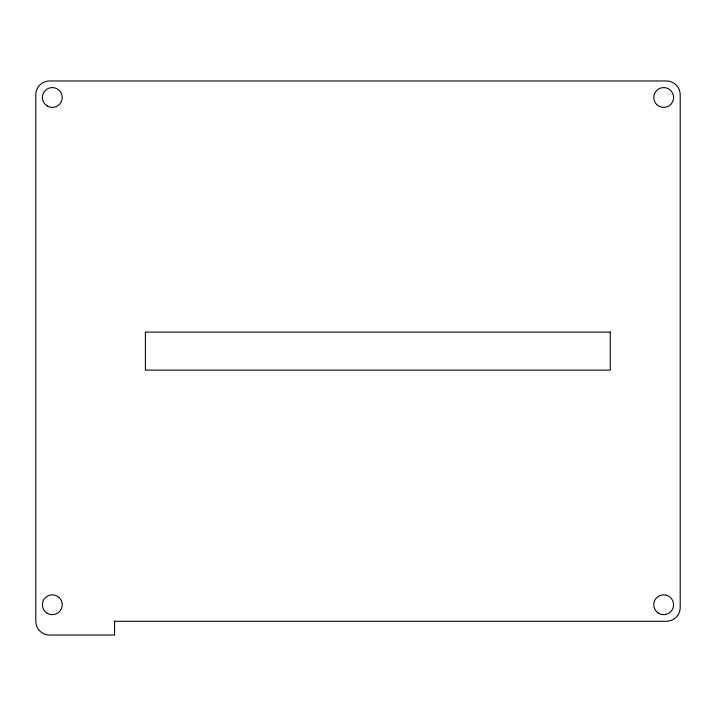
<?xml version="1.0" encoding="UTF-8"?>
<svg xmlns="http://www.w3.org/2000/svg" width="716" height="716" viewBox="0 0 716 716"><rect width="100%" height="100%" fill="white"/><g stroke="black" fill="none" stroke-linecap="round" stroke-linejoin="round"><path stroke-width="1.07" d="M114.095 621.264L666.435 621.264A13.765 13.765 0 0 0 680.2 607.499L680.2 94.736A13.765 13.765 0 0 0 666.435 80.962L49.565 80.962A13.765 13.765 0 0 0 35.8 94.736L35.8 621.264A13.765 13.765 0 0 0 49.565 635.038L114.56 635.038L114.56 621.264M610.256 332.117L145.402 332.117L145.402 370.118L610.256 370.118L610.256 332.117M656.849 104.67A9.917 9.917 0 0 0 673.317 99.81A9.917 9.917 0 0 0 660.868 87.978A9.917 9.917 0 0 0 656.849 104.67M657.995 612.869A9.917 9.917 0 0 0 673.55 605.602A9.917 9.917 0 0 0 659.481 595.766A9.917 9.917 0 0 0 657.995 612.869M47.363 106.075A9.917 9.917 0 0 0 62.238 97.483A9.917 9.917 0 0 0 47.363 88.9A9.917 9.917 0 0 0 47.363 106.075M47.363 613.335A9.917 9.917 0 0 0 62.238 604.743A9.917 9.917 0 0 0 47.363 596.159A9.917 9.917 0 0 0 47.363 613.335"/></g></svg>
